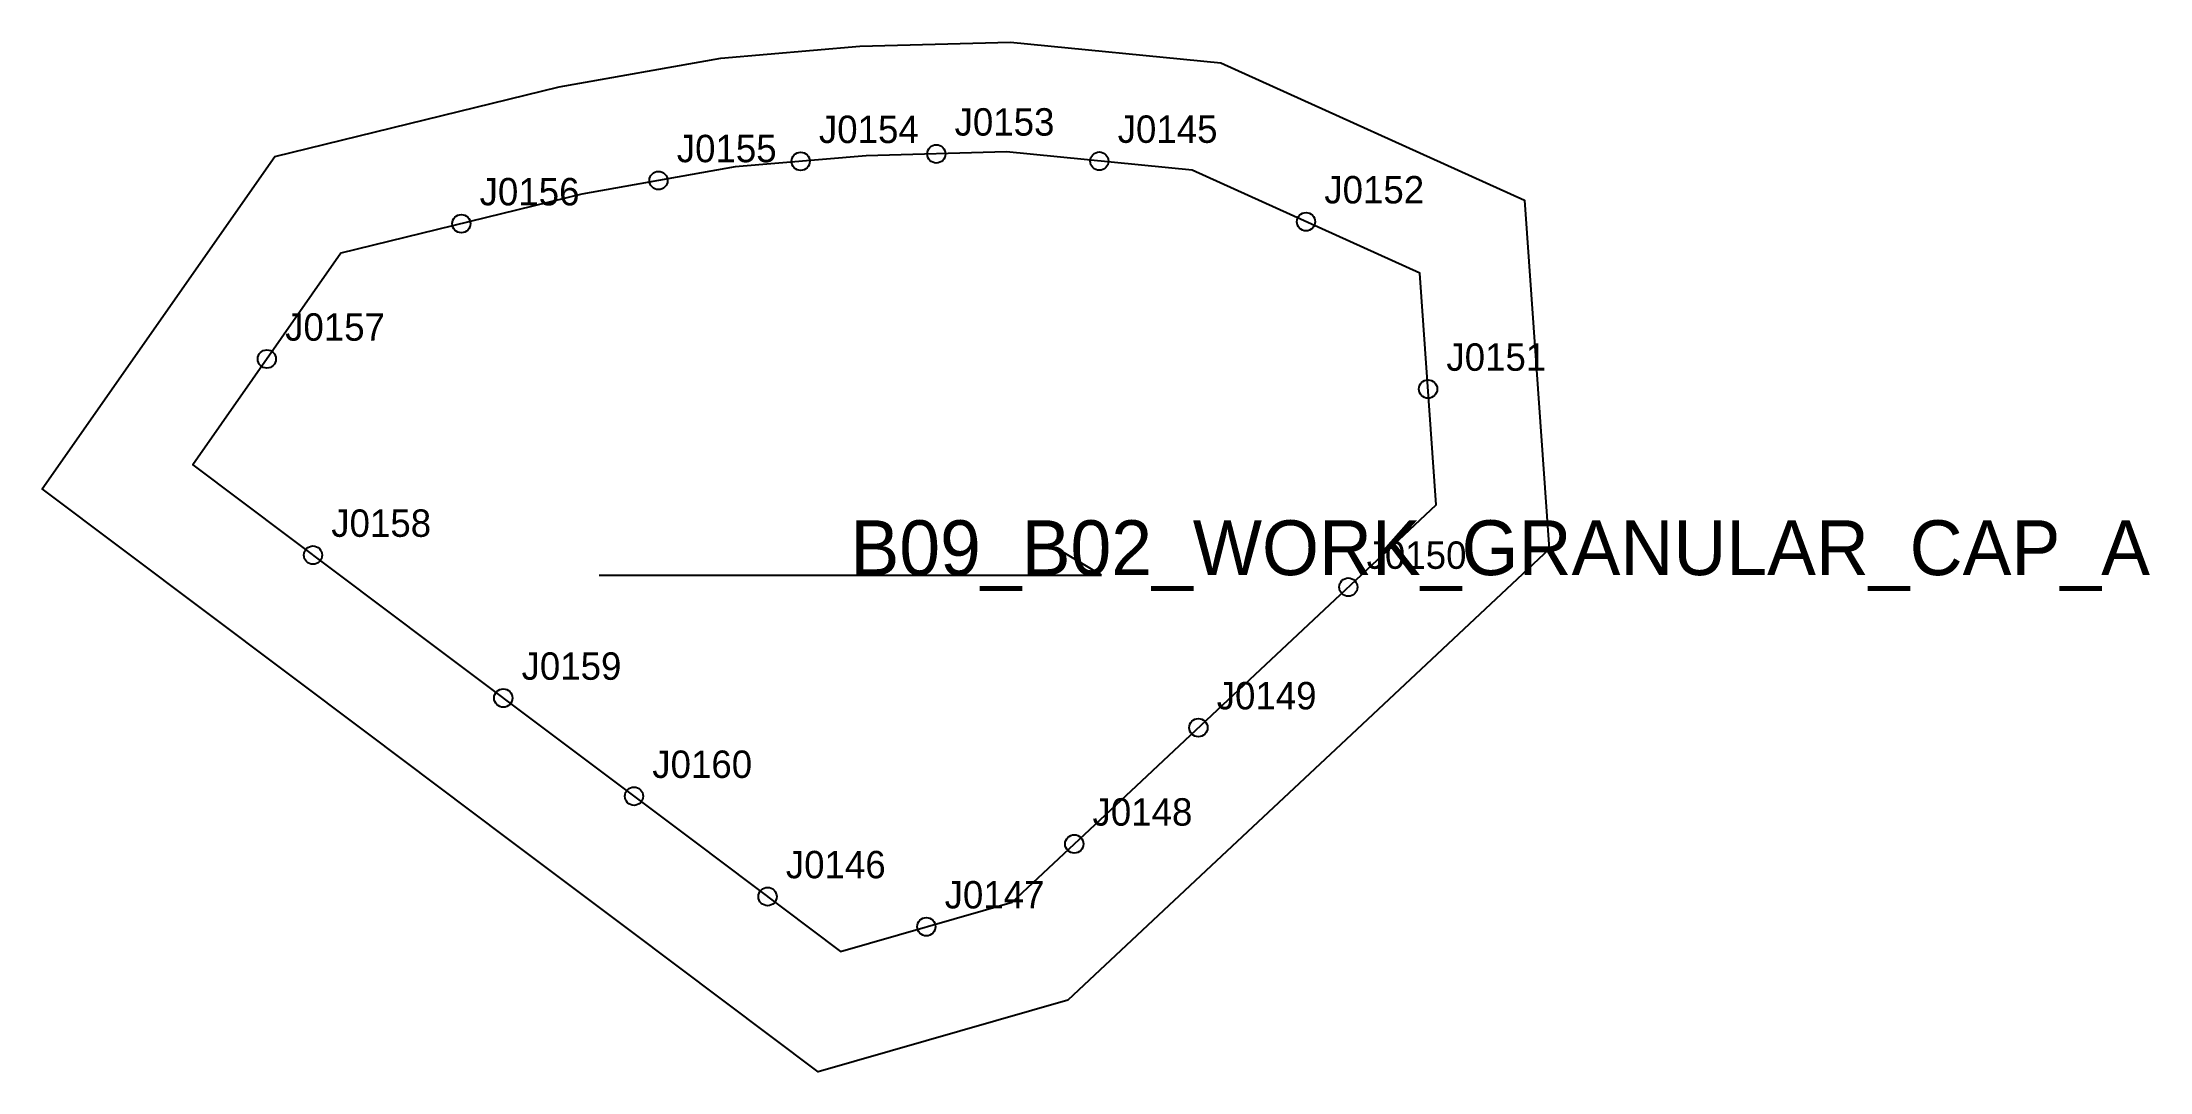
# Model space of a CAD drawing. Header units: millimetres. Extents: x -89 to 141, y -63 to 49.
import ezdxf

# ---------------------------------------------------------------- set-up
doc = ezdxf.new("R2010")
doc.units = ezdxf.units.MM
for name, color, linetype in [('CUT', 1, 'Continuous'), ('GRAIN', 3, 'Continuous'), ('LABEL', 7, 'Continuous'), ('NOTCH', 2, 'Continuous'), ('SEW', 5, 'Continuous')]:
    doc.layers.add(name, color=color, linetype=linetype)

msp = doc.modelspace()

# ---------------------------------------------------------------- linework, layer by layer
at = {"layer": 'CUT'}
msp.add_lwpolyline([(39.77, 47.02), (73.01, 31.99), (75.7, -6.19), (52.3, -28.11), (38.71, -40.84), (23.01, -55.55), (-4.31, -63.38), (-25.05, -47.8), (-38.32, -37.84), (-53.67, -26.31), (-89.26, 0.42), (-63.81, 36.77), (-32.68, 44.41), (-14.97, 47.55), (0.25, 48.84), (16.73, 49.29), (39.77, 47.02)], close=True, dxfattribs=at)
at = {"layer": 'GRAIN'}
for p, q in [((26.7, -9.03), (21.7, -6.03)), ((-28.29, -9.03), (26.7, -9.03))]:
    msp.add_line(p, q, dxfattribs=at)
at = {"layer": 'NOTCH'}
for centre in [(-6.24, 36.25), (8.61, 37.06), (26.46, 36.27), (-21.8, 34.15), (-43.38, 29.43), (49.08, 29.64), (-64.67, 14.62), (62.44, 11.33), (-59.62, -6.84), (53.71, -10.34), (-38.79, -22.48), (37.3, -25.72), (-24.48, -33.22), (23.71, -38.44), (-9.86, -44.2), (7.52, -47.5)]:
    msp.add_circle(centre, 1, dxfattribs=at)
at = {"layer": 'SEW'}
msp.add_lwpolyline([(36.62, 35.27), (16.3, 37.27), (0.92, 36.85), (-13.41, 35.64), (-30.2, 32.66), (-56.57, 26.19), (-72.78, 3.04), (-46.46, -16.72), (-31.11, -28.24), (-17.84, -38.21), (-1.88, -50.2), (16.92, -44.81), (30.51, -32.08), (44.1, -19.35), (63.33, -1.34), (61.54, 24)], close=True, dxfattribs=at)

# ---------------------------------------------------------------- texts
at = {"layer": 'LABEL'}
for s, height, p in [('J0153', 3, (10.61, 39.06)), ('J0154', 3, (-4.24, 38.25)), ('J0145', 3, (28.46, 38.27)), ('J0155', 3, (-19.8, 36.15)), ('J0152', 3, (51.08, 31.64)), ('J0156', 3, (-41.38, 31.43)), ('J0157', 3, (-62.67, 16.62)), ('J0151', 3, (64.44, 13.33)), ('J0158', 3, (-57.62, -4.84)), ('B09_B02_WORK_GRANULAR_CAP_A', 6, (-0.79, -9.03)), ('J0150', 3, (55.71, -8.34)), ('J0159', 3, (-36.79, -20.48)), ('J0149', 3, (39.3, -23.72)), ('J0160', 3, (-22.48, -31.22)), ('J0148', 3, (25.71, -36.44)), ('J0146', 3, (-7.86, -42.2)), ('J0147', 3, (9.52, -45.5))]:
    msp.add_text(s, height=height, dxfattribs=at).set_placement(p)

doc.saveas('drawing.dxf')
